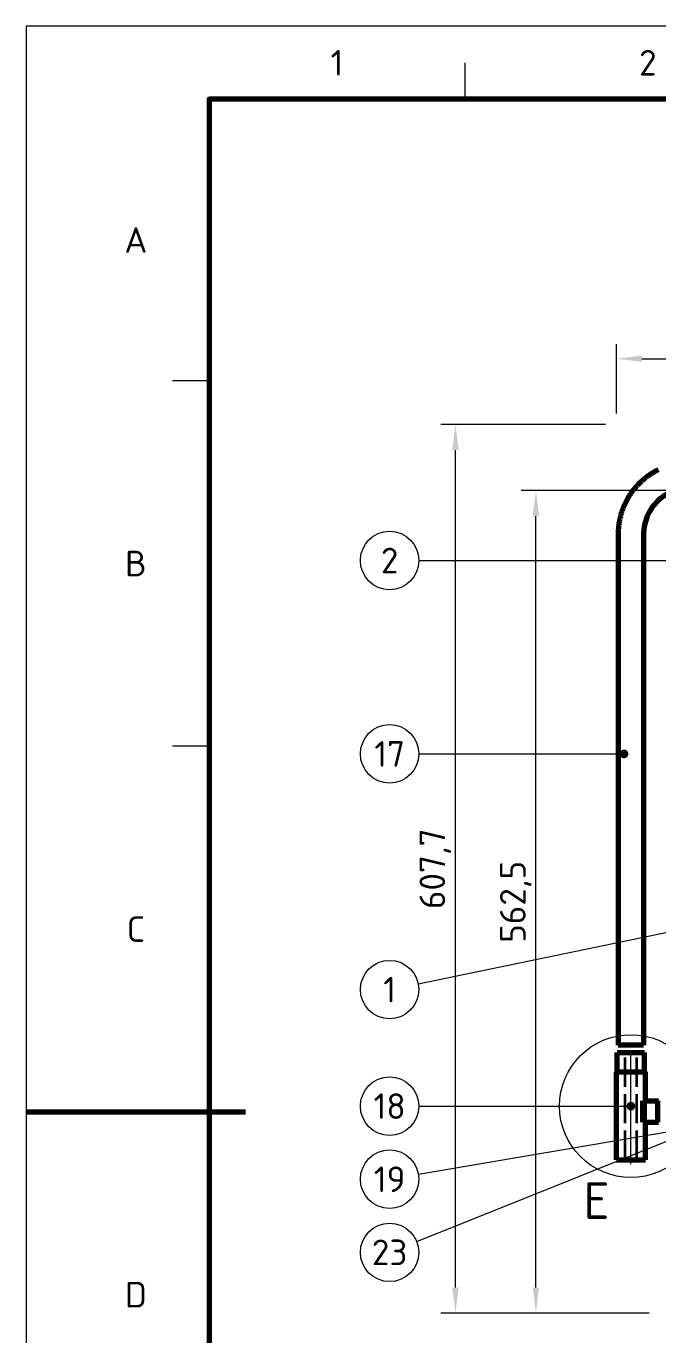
# Model space of a CAD drawing. Header units: millimetres. Extents: x 0 to 2208, y 0 to 420.
# Drawn here: x 0 to 86.4, y 118 to 297 of the extents above; entities that cross this region are included whole.
import ezdxf
from ezdxf.enums import TextEntityAlignment as Align

# ---------------------------------------------------------------- set-up
doc = ezdxf.new("R2010")
doc.units = ezdxf.units.MM
doc.linetypes.add('IRAM-E-TRAZOS', pattern=[5, 4, -1])
doc.linetypes.add('IRAM-F-TRAZO-PUNTO', pattern=[20, 15, -2, 1, -2])
for name, color, linetype, lineweight in [('01-VISIBLE', 7, 'CONTINUOUS', 70), ('02-OCULTA', 4, 'IRAM-E-TRAZOS', 35), ('03-EJE', 1, 'IRAM-F-TRAZO-PUNTO', 18), ('04-COTA', 3, 'CONTINUOUS', 18), ('06-TEXTO', 7, 'CONTINUOUS', 25), ('07-RECUADRO', 7, 'CONTINUOUS', 70), ('08-FINA', 5, 'CONTINUOUS', 18)]:
    doc.layers.add(name, color=color, linetype=linetype, lineweight=lineweight)
doc.styles.add('ISO3098', font='isocpeur.ttf')
doc.dimstyles.new('FLAMA-IRAM', dxfattribs={"dimtxt": 3.5, "dimasz": 3.5, "dimexe": 2, "dimexo": 1.5, "dimgap": 1, "dimtad": 1, "dimdec": 1, "dimtxsty": 'ISO3098', "dimblk": 'IRAM_FLECHA', "dimblk1": 'IRAM_FLECHA', "dimblk2": 'IRAM_FLECHA', "dimcen": 2.5, "dimclrd": 256, "dimclre": 256, "dimclrt": 256, "dimazin": 3, "dimtfac": 1, "dimtmove": 0, "dimatfit": 3, "dimlwd": 18, "dimlwe": 18})

# ---------------------------------------------------------------- blocks, each defined once
blk = doc.blocks.new('IRAM_FLECHA')
blk.add_solid([(0, 0), (-1, 0.125), (-1, -0.125)])

msp = doc.modelspace()

# ---------------------------------------------------------------- hatches: boundary and pattern name
at = {"layer": '08-FINA'}
h = msp.add_hatch(color=7, dxfattribs=at)
h.dxf.hatch_style = 1
edge = h.paths.add_edge_path()
edge.add_arc((81.743, 197.464), 0.6, 0, 360)
h = msp.add_hatch(color=7, dxfattribs=at)
h.dxf.hatch_style = 1
edge = h.paths.add_edge_path()
edge.add_arc((82.683, 149.289), 0.6, 0, 360)

# ---------------------------------------------------------------- linework, layer by layer
at = {"layer": '01-VISIBLE'}
for p, q in [((80.943, 227.549), (80.943, 157.639)), ((84.423, 227.549), (84.423, 157.639)), ((80.803, 153.959), (80.803, 156.639)), ((84.563, 153.959), (84.563, 156.639)), ((80.693, 141.939), (80.693, 153.959)), ((84.673, 149.994), (84.673, 153.959)), ((84.32, 149.994), (86.362, 149.994)), ((84.32, 147.114), (84.32, 149.994)), ((86.362, 147.114), (86.362, 149.994)), ((84.32, 147.114), (86.362, 147.114)), ((84.673, 141.939), (84.673, 147.114))]:
    msp.add_line(p, q, dxfattribs=at)
for points in [[(86.405, 236.299), (86.315, 236.254), (86.225, 236.209), (86.136, 236.162), (86.047, 236.115), (85.959, 236.066), (85.871, 236.017), (85.784, 235.967), (85.697, 235.916), (85.611, 235.864), (85.525, 235.811), (85.44, 235.757), (85.356, 235.703), (85.272, 235.647), (85.188, 235.591), (85.106, 235.533), (85.023, 235.475), (84.942, 235.417), (84.861, 235.357), (84.78, 235.296), (84.701, 235.235), (84.621, 235.173), (84.543, 235.109), (84.465, 235.046), (84.388, 234.981), (84.312, 234.916), (84.236, 234.849), (84.161, 234.782), (84.086, 234.714), (84.013, 234.646), (83.94, 234.577), (83.867, 234.507), (83.796, 234.436), (83.725, 234.364), (83.655, 234.292), (83.586, 234.219), (83.517, 234.145), (83.449, 234.071), (83.382, 233.996), (83.316, 233.92), (83.251, 233.843), (83.186, 233.766), (83.122, 233.689), (83.059, 233.61), (82.997, 233.531), (82.935, 233.451), (82.875, 233.371), (82.815, 233.29), (82.756, 233.208), (82.698, 233.126), (82.641, 233.043), (82.584, 232.96), (82.529, 232.876), (82.474, 232.791), (82.421, 232.706), (82.368, 232.62), (82.316, 232.534), (82.265, 232.448), (82.215, 232.36), (82.165, 232.273), (82.117, 232.184), (82.069, 232.095), (82.023, 232.006), (81.977, 231.916), (81.933, 231.826), (81.889, 231.736), (81.846, 231.645), (81.804, 231.553), (81.763, 231.461), (81.723, 231.369), (81.684, 231.276), (81.646, 231.183), (81.609, 231.089), (81.573, 230.995), (81.538, 230.901), (81.504, 230.806), (81.471, 230.711), (81.439, 230.616), (81.407, 230.52), (81.377, 230.424), (81.348, 230.328), (81.32, 230.231), (81.292, 230.134), (81.266, 230.037), (81.241, 229.94), (81.217, 229.842), (81.194, 229.744), (81.171, 229.646), (81.15, 229.547), (81.13, 229.449), (81.111, 229.35), (81.093, 229.251), (81.076, 229.152), (81.06, 229.052), (81.045, 228.953), (81.031, 228.853), (81.018, 228.753), (81.006, 228.653), (80.995, 228.553), (80.985, 228.453), (80.976, 228.353), (80.968, 228.252), (80.962, 228.152), (80.956, 228.052), (80.951, 227.951), (80.948, 227.85), (80.945, 227.75), (80.944, 227.649), (80.943, 227.549)], [(84.423, 157.639), (84.321, 157.639), (84.218, 157.639), (84.116, 157.639), (84.014, 157.639), (83.911, 157.639), (83.809, 157.639), (83.707, 157.639), (83.604, 157.639), (83.502, 157.639), (83.399, 157.639), (83.297, 157.639), (83.195, 157.639), (83.092, 157.639), (82.99, 157.639), (82.888, 157.639), (82.785, 157.639), (82.683, 157.639), (82.581, 157.639), (82.478, 157.639), (82.376, 157.639), (82.274, 157.639), (82.171, 157.639), (82.069, 157.639), (81.967, 157.639), (81.864, 157.639), (81.762, 157.639), (81.659, 157.639), (81.557, 157.639), (81.455, 157.639), (81.352, 157.639), (81.25, 157.639), (81.148, 157.639), (81.045, 157.639), (80.943, 157.639)], [(80.803, 156.639), (80.905, 156.639), (81.006, 156.639), (81.108, 156.639), (81.209, 156.639), (81.311, 156.639), (81.413, 156.639), (81.514, 156.639), (81.616, 156.639), (81.718, 156.639), (81.819, 156.639), (81.921, 156.639), (82.022, 156.639), (82.124, 156.639), (82.226, 156.639), (82.327, 156.639), (82.429, 156.639), (82.531, 156.639), (82.632, 156.639), (82.734, 156.639), (82.835, 156.639), (82.937, 156.639), (83.039, 156.639), (83.14, 156.639), (83.242, 156.639), (83.344, 156.639), (83.445, 156.639), (83.547, 156.639), (83.648, 156.639), (83.75, 156.639), (83.852, 156.639), (83.953, 156.639), (84.055, 156.639), (84.157, 156.639), (84.258, 156.639), (84.36, 156.639), (84.461, 156.639), (84.563, 156.639)], [(80.693, 153.959), (80.795, 153.959), (80.897, 153.959), (80.999, 153.959), (81.101, 153.959), (81.203, 153.959), (81.305, 153.959), (81.407, 153.959), (81.509, 153.959), (81.611, 153.959), (81.714, 153.959), (81.816, 153.959), (81.918, 153.959), (82.02, 153.959), (82.122, 153.959), (82.224, 153.959), (82.326, 153.959), (82.428, 153.959), (82.53, 153.959), (82.632, 153.959), (82.734, 153.959), (82.836, 153.959), (82.938, 153.959), (83.04, 153.959), (83.142, 153.959), (83.244, 153.959), (83.346, 153.959), (83.448, 153.959), (83.55, 153.959), (83.652, 153.959), (83.755, 153.959), (83.857, 153.959), (83.959, 153.959), (84.061, 153.959), (84.163, 153.959), (84.265, 153.959), (84.367, 153.959), (84.469, 153.959), (84.571, 153.959), (84.673, 153.959)], [(86.362, 149.994), (86.462, 149.994)], [(86.362, 147.114), (86.462, 147.114)], [(80.693, 141.939), (80.795, 141.939), (80.897, 141.939), (80.999, 141.939), (81.101, 141.939), (81.203, 141.939), (81.305, 141.939), (81.407, 141.939), (81.509, 141.939), (81.611, 141.939), (81.714, 141.939), (81.816, 141.939), (81.918, 141.939), (82.02, 141.939), (82.122, 141.939), (82.224, 141.939), (82.326, 141.939), (82.428, 141.939), (82.53, 141.939), (82.632, 141.939), (82.734, 141.939), (82.836, 141.939), (82.938, 141.939), (83.04, 141.939), (83.142, 141.939), (83.244, 141.939), (83.346, 141.939), (83.448, 141.939), (83.55, 141.939), (83.652, 141.939), (83.755, 141.939), (83.857, 141.939), (83.959, 141.939), (84.061, 141.939), (84.163, 141.939), (84.265, 141.939), (84.367, 141.939), (84.469, 141.939), (84.571, 141.939), (84.673, 141.939)]]:
    msp.add_lwpolyline(points, dxfattribs=at)
msp.add_arc((90.683, 227.549), 6.26, 90, 180, dxfattribs=at)
at = {"layer": '02-OCULTA'}
for p, q in [((81.883, 141.939), (81.883, 156.639)), ((83.483, 141.939), (83.483, 156.639)), ((84.32, 147.114), (84.32, 149.994)), ((84.32, 149.994), (86.362, 149.994)), ((84.673, 147.114), (84.673, 149.994)), ((84.713, 147.114), (84.713, 149.994)), ((86.362, 147.114), (86.362, 149.994)), ((84.32, 147.114), (86.362, 147.114))]:
    msp.add_line(p, q, dxfattribs=at)
for points in [[(80.943, 157.639), (81.045, 157.639), (81.148, 157.639), (81.25, 157.639), (81.352, 157.639), (81.455, 157.639), (81.557, 157.639), (81.659, 157.639), (81.762, 157.639), (81.864, 157.639), (81.967, 157.639), (82.069, 157.639), (82.171, 157.639), (82.274, 157.639), (82.376, 157.639), (82.478, 157.639), (82.581, 157.639), (82.683, 157.639), (82.785, 157.639), (82.888, 157.639), (82.99, 157.639), (83.092, 157.639), (83.195, 157.639), (83.297, 157.639), (83.399, 157.639), (83.502, 157.639), (83.604, 157.639), (83.707, 157.639), (83.809, 157.639), (83.911, 157.639), (84.014, 157.639), (84.116, 157.639), (84.218, 157.639), (84.321, 157.639), (84.423, 157.639)], [(84.563, 156.639), (84.461, 156.639), (84.36, 156.639), (84.258, 156.639), (84.157, 156.639), (84.055, 156.639), (83.953, 156.639), (83.852, 156.639), (83.75, 156.639), (83.648, 156.639), (83.547, 156.639), (83.445, 156.639), (83.344, 156.639), (83.242, 156.639), (83.14, 156.639), (83.039, 156.639), (82.937, 156.639), (82.835, 156.639), (82.734, 156.639), (82.632, 156.639), (82.531, 156.639), (82.429, 156.639), (82.327, 156.639), (82.226, 156.639), (82.124, 156.639), (82.022, 156.639), (81.921, 156.639), (81.819, 156.639), (81.718, 156.639), (81.616, 156.639), (81.514, 156.639), (81.413, 156.639), (81.311, 156.639), (81.209, 156.639), (81.108, 156.639), (81.006, 156.639), (80.905, 156.639), (80.803, 156.639)], [(83.483, 156.639), (83.383, 156.639), (83.283, 156.639), (83.183, 156.639), (83.083, 156.639), (82.983, 156.639), (82.883, 156.639), (82.783, 156.639), (82.683, 156.639), (82.583, 156.639), (82.483, 156.639), (82.383, 156.639), (82.283, 156.639), (82.183, 156.639), (82.083, 156.639), (81.983, 156.639), (81.883, 156.639)], [(81.883, 156.639), (81.983, 156.639), (82.083, 156.639), (82.183, 156.639), (82.283, 156.639), (82.383, 156.639), (82.483, 156.639), (82.583, 156.639), (82.683, 156.639), (82.783, 156.639), (82.883, 156.639), (82.983, 156.639), (83.083, 156.639), (83.183, 156.639), (83.283, 156.639), (83.383, 156.639), (83.483, 156.639)], [(84.673, 153.959), (84.571, 153.959), (84.469, 153.959), (84.367, 153.959), (84.265, 153.959), (84.163, 153.959), (84.061, 153.959), (83.959, 153.959), (83.857, 153.959), (83.755, 153.959), (83.652, 153.959), (83.55, 153.959), (83.448, 153.959), (83.346, 153.959), (83.244, 153.959), (83.142, 153.959), (83.04, 153.959), (82.938, 153.959), (82.836, 153.959), (82.734, 153.959), (82.632, 153.959), (82.53, 153.959), (82.428, 153.959), (82.326, 153.959), (82.224, 153.959), (82.122, 153.959), (82.02, 153.959), (81.918, 153.959), (81.816, 153.959), (81.714, 153.959), (81.611, 153.959), (81.509, 153.959), (81.407, 153.959), (81.305, 153.959), (81.203, 153.959), (81.101, 153.959), (80.999, 153.959), (80.897, 153.959), (80.795, 153.959), (80.693, 153.959)], [(84.563, 153.959), (84.461, 153.959), (84.36, 153.959), (84.258, 153.959), (84.157, 153.959), (84.055, 153.959), (83.953, 153.959), (83.852, 153.959), (83.75, 153.959), (83.648, 153.959), (83.547, 153.959), (83.445, 153.959), (83.344, 153.959), (83.242, 153.959), (83.14, 153.959), (83.039, 153.959), (82.937, 153.959), (82.835, 153.959), (82.734, 153.959), (82.632, 153.959), (82.531, 153.959), (82.429, 153.959), (82.327, 153.959), (82.226, 153.959), (82.124, 153.959), (82.022, 153.959), (81.921, 153.959), (81.819, 153.959), (81.718, 153.959), (81.616, 153.959), (81.514, 153.959), (81.413, 153.959), (81.311, 153.959), (81.209, 153.959), (81.108, 153.959), (81.006, 153.959), (80.905, 153.959), (80.803, 153.959)], [(80.803, 153.959), (80.905, 153.959), (81.006, 153.959), (81.108, 153.959), (81.209, 153.959), (81.311, 153.959), (81.413, 153.959), (81.514, 153.959), (81.616, 153.959), (81.718, 153.959), (81.819, 153.959), (81.921, 153.959), (82.022, 153.959), (82.124, 153.959), (82.226, 153.959), (82.327, 153.959), (82.429, 153.959), (82.531, 153.959), (82.632, 153.959), (82.734, 153.959), (82.835, 153.959), (82.937, 153.959), (83.039, 153.959), (83.14, 153.959), (83.242, 153.959), (83.344, 153.959), (83.445, 153.959), (83.547, 153.959), (83.648, 153.959), (83.75, 153.959), (83.852, 153.959), (83.953, 153.959), (84.055, 153.959), (84.157, 153.959), (84.258, 153.959), (84.36, 153.959), (84.461, 153.959), (84.563, 153.959)], [(84.32, 149.994), (84.386, 149.994), (84.451, 149.994), (84.517, 149.994), (84.582, 149.994), (84.648, 149.994), (84.713, 149.994)], [(84.713, 149.994), (84.648, 149.994), (84.582, 149.994), (84.517, 149.994), (84.451, 149.994), (84.386, 149.994), (84.32, 149.994)], [(86.462, 149.994), (86.362, 149.994)], [(84.32, 147.114), (84.386, 147.114), (84.451, 147.114), (84.517, 147.114), (84.582, 147.114), (84.648, 147.114), (84.713, 147.114)], [(84.713, 147.114), (84.648, 147.114), (84.582, 147.114), (84.517, 147.114), (84.451, 147.114), (84.386, 147.114), (84.32, 147.114)], [(86.462, 147.114), (86.362, 147.114)], [(84.673, 141.939), (84.571, 141.939), (84.469, 141.939), (84.367, 141.939), (84.265, 141.939), (84.163, 141.939), (84.061, 141.939), (83.959, 141.939), (83.857, 141.939), (83.755, 141.939), (83.652, 141.939), (83.55, 141.939), (83.448, 141.939), (83.346, 141.939), (83.244, 141.939), (83.142, 141.939), (83.04, 141.939), (82.938, 141.939), (82.836, 141.939), (82.734, 141.939), (82.632, 141.939), (82.53, 141.939), (82.428, 141.939), (82.326, 141.939), (82.224, 141.939), (82.122, 141.939), (82.02, 141.939), (81.918, 141.939), (81.816, 141.939), (81.714, 141.939), (81.611, 141.939), (81.509, 141.939), (81.407, 141.939), (81.305, 141.939), (81.203, 141.939), (81.101, 141.939), (80.999, 141.939), (80.897, 141.939), (80.795, 141.939), (80.693, 141.939)], [(83.483, 141.939), (83.383, 141.939), (83.283, 141.939), (83.183, 141.939), (83.083, 141.939), (82.983, 141.939), (82.883, 141.939), (82.783, 141.939), (82.683, 141.939), (82.583, 141.939), (82.483, 141.939), (82.383, 141.939), (82.283, 141.939), (82.183, 141.939), (82.083, 141.939), (81.983, 141.939), (81.883, 141.939)], [(81.883, 141.939), (81.983, 141.939), (82.083, 141.939), (82.183, 141.939), (82.283, 141.939), (82.383, 141.939), (82.483, 141.939), (82.583, 141.939), (82.683, 141.939), (82.783, 141.939), (82.883, 141.939), (82.983, 141.939), (83.083, 141.939), (83.183, 141.939), (83.283, 141.939), (83.383, 141.939), (83.483, 141.939)]]:
    msp.add_lwpolyline(points, dxfattribs=at)
at = {"layer": '03-EJE'}
msp.add_line((82.683, 141.339), (82.683, 157.239), dxfattribs=at)
at = {"layer": '07-RECUADRO'}
msp.add_line((0, 148.5), (30, 148.5), dxfattribs=at)
msp.add_lwpolyline([(25, 10), (410, 10), (410, 287), (25, 287)], close=True, dxfattribs=at)
at = {"layer": '08-FINA'}
for p, q in [((60, 287), (60, 292)), ((25, 248.5), (20, 248.5)), ((53.693, 223.92), (96.665, 223.92)), ((25, 198.5), (20, 198.5)), ((53.693, 197.464), (81.743, 197.464)), ((53.61, 166.038), (94.85, 174.555)), ((53.693, 149.289), (82.683, 149.289)), ((53.636, 139.963), (103.832, 148.554)), ((53.404, 130.78), (93.068, 146.72))]:
    msp.add_line(p, q, dxfattribs=at)
msp.add_lwpolyline([(0, 0), (420, 0), (420, 297), (0, 297)], close=True, dxfattribs=at)
for centre, radius in [((49.693, 223.92), 4), ((49.693, 197.464), 4), ((49.693, 165.229), 4), ((82.683, 149.289), 9.767), ((49.693, 149.289), 4), ((49.693, 139.289), 4), ((49.693, 129.289), 4)]:
    msp.add_circle(centre, radius, dxfattribs=at)

# ---------------------------------------------------------------- texts
at = {"layer": '06-TEXTO', "style": 'ISO3098'}
for s, height, p in [('1', 3.5, (42.5, 292)), ('2', 3.5, (85, 292)), ('A', 3.5, (15, 267.75)), ('2', 3.5, (49.693, 223.92)), ('B', 3.5, (15, 223.5)), ('17', 3.5, (49.693, 197.464)), ('C', 3.5, (15, 173.5)), ('1', 3.5, (49.693, 165.229)), ('18', 3.5, (49.693, 149.289)), ('19', 3.5, (49.693, 139.289)), ('E', 5, (77.975, 136.352)), ('23', 3.5, (49.693, 129.289)), ('D', 3.5, (15, 123.5))]:
    msp.add_text(s, height=height, dxfattribs=at).set_placement(p, align=Align.MIDDLE_CENTER)

# ---------------------------------------------------------------- dimensions: what is measured, and where the dimension line sits
at = {"layer": '04-COTA'}
msp.add_linear_dim(base=(80.693, 251.521), p1=(80.693, 242.521), p2=(126.287, 242.521), dimstyle='FLAMA-IRAM', override={"dimlfac": 5}, dxfattribs=at).render()
for base, p1, p2 in [((58.693, 120.979), (80.693, 120.979), (80.693, 242.521)), ((69.693, 120.979), (86.683, 120.979), (101.833, 233.479))]:
    msp.add_linear_dim(base=base, p1=p1, p2=p2, angle=90, dimstyle='FLAMA-IRAM', override={"dimlfac": 5}, dxfattribs=at).render()

doc.saveas('drawing.dxf')
